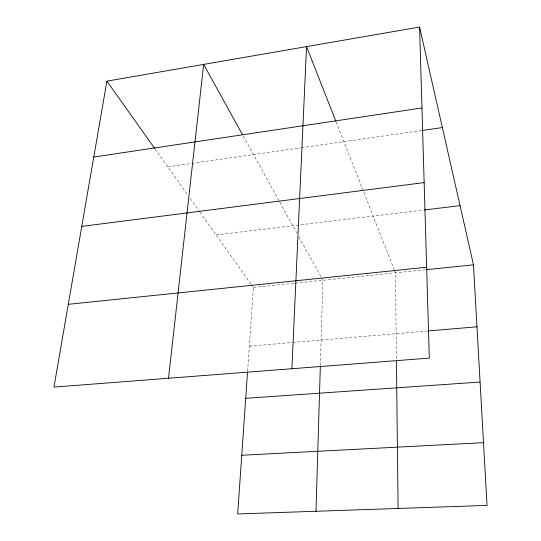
<?xml version="1.0" encoding="UTF-8"?>
<svg xmlns="http://www.w3.org/2000/svg" width="541" height="541" viewBox="0 0 541 541"><rect width="100%" height="100%" fill="white"/><g stroke="black" fill="none" stroke-linecap="round" stroke-linejoin="round"><path stroke-width="0.41" stroke-dasharray="2.71 2.03" d="M320.367 365.351L322.923 280.292L321.699 278.081M247.575 371.383L253.411 287.44L251.47 284.708M167.771 166.844L191.068 163.51M191.899 163.389L300.755 147.821M301.587 147.707L421.5 130.55M216.123 234.936L423.285 210.07M253.411 287.44L294.446 283.22M295.285 283.132L425.639 269.736M249.333 346.152L291.91 342.527M292.742 342.46L427.282 331.018M155.111 149.018L187.795 195.044M190.236 198.486L199.521 211.551M200.008 212.241L250.99 284.032M243.267 136.102L279.413 201.529M279.819 202.266L296.86 233.11M298.896 236.796L321.293 277.344M336.171 122.016L394.206 269.736M394.517 270.514L395.43 272.847L396.418 359.501"/><path stroke-width="0.81" d="M315.985 511.265L320.34 366.189M291.897 368.725L306.544 46.607L335.86 121.231M247.521 372.228L237.675 513.95L487.042 505.409L473.476 264.826L419.586 27.05L106.902 81.136L53.958 387.099L429.311 358.115L419.586 27.05M168.528 378.254L203.659 64.399L242.456 134.628M93.769 157.046L421.96 107.97M422.338 130.435L442.369 127.568M81.765 226.395L424.158 182.601M424.124 209.976L460.066 205.661M68.288 304.312L426.639 267.24M426.484 269.655L473.476 264.826M428.127 330.943L476.966 326.791M245.709 398.298L480.083 382.054M241.753 455.252L483.505 442.666M106.902 81.136L154.625 148.329M396.425 360.333L398.115 508.452"/></g></svg>
